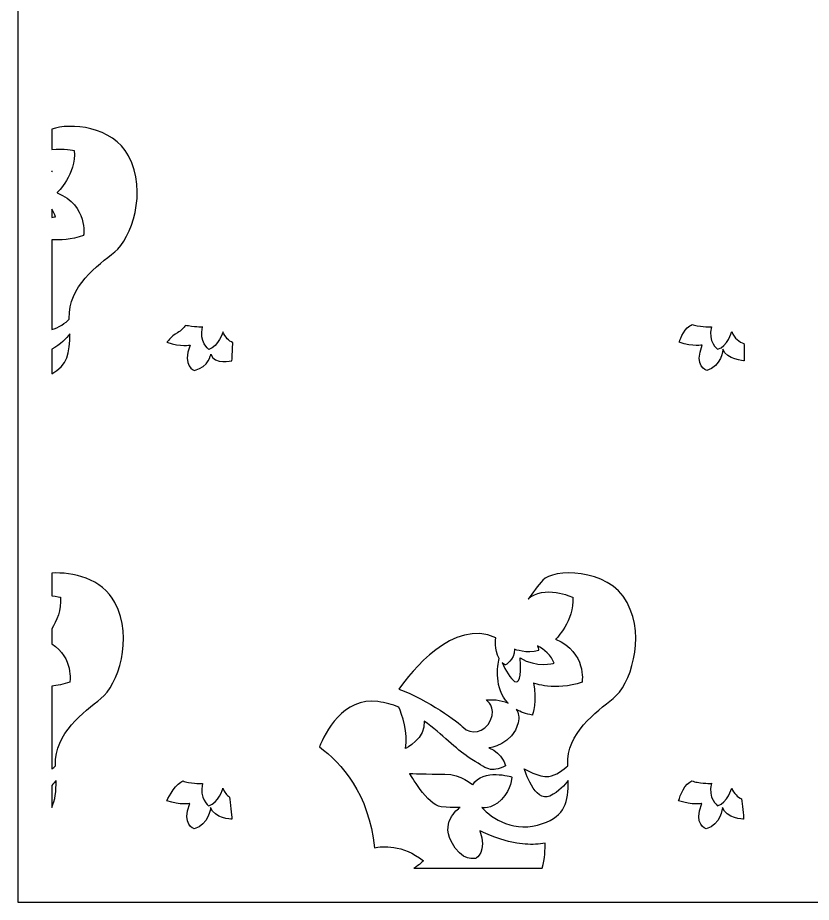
# Model space of a CAD drawing. Header units: centimetres. Extents: x 17.84 to 26.35, y 0.15 to 9.
# Drawn here: x 17.84 to 21.812, y 0.149 to 4.575 of the extents above; entities that cross this region are included whole.
import ezdxf

# ---------------------------------------------------------------- set-up
doc = ezdxf.new("R2010")
doc.units = ezdxf.units.CM
doc.header["$MEASUREMENT"] = 0
doc.layers.add('layer 1', color=7, linetype='Continuous')

msp = doc.modelspace()

# ---------------------------------------------------------------- linework, layer by layer
at = {"layer": 'layer 1', "color": 250, "lineweight": 30}
for points, knots in [([(17.84025, 9.00077), (17.84025, 9.00077), (26.3514, 9.00077), (26.3514, 9.00077), (26.3514, 9.00077), (26.3514, 9.00077), (26.3514, 0.14917), (26.3514, 0.14917), (26.3514, 0.14917), (26.3514, 0.14917), (17.84025, 0.14917), (17.84025, 0.14917), (17.84025, 0.14917), (17.84025, 0.14917), (17.84025, 9.00077), (17.84025, 9.00077)], [0, 0, 0, 0, 0.2, 0.2, 0.2, 0.2, 0.4, 0.4, 0.4, 0.4, 0.6, 0.6, 0.6, 0.6, 1, 1, 1, 1]), ([(18.01047, 3.46401), (18.05278, 3.46074), (18.10831, 3.46364), (18.1701, 3.48507), (18.1701, 3.48507), (18.1701, 3.48507), (18.19458, 3.6335), (18.0375, 3.69947), (18.0375, 3.69947), (18.0375, 3.69947), (18.13338, 3.79224), (18.12318, 3.90974), (18.12318, 3.90974), (18.12318, 3.90974), (18.0695, 3.92308), (18.01047, 3.91592), (18.01047, 3.91592), (18.01047, 3.91592), (18.01047, 4.01764), (18.01047, 4.01764), (18.01047, 4.01764), (18.10232, 4.04938), (18.31472, 4.03445), (18.39552, 3.88311), (18.39552, 3.88311), (18.49106, 3.70413), (18.40986, 3.47022), (18.32588, 3.40303), (18.32588, 3.40303), (18.2419, 3.33585), (18.09143, 3.22976), (18.09843, 3.07064), (18.09843, 3.07064), (18.0985, 3.06911), (18.09856, 3.06761), (18.09863, 3.06609), (18.09863, 3.06609), (18.08112, 3.05071), (18.04414, 3.02123), (18.01047, 3.01419), (18.01047, 3.01419), (18.01047, 3.01419), (18.01047, 3.46401), (18.01047, 3.46401)], [0, 0, 0, 0, 0.0833333, 0.0833333, 0.0833333, 0.0833333, 0.1666667, 0.1666667, 0.1666667, 0.1666667, 0.25, 0.25, 0.25, 0.25, 0.3333333, 0.3333333, 0.3333333, 0.3333333, 0.4166667, 0.4166667, 0.4166667, 0.4166667, 0.5, 0.5, 0.5, 0.5, 0.5833333, 0.5833333, 0.5833333, 0.5833333, 0.6666667, 0.6666667, 0.6666667, 0.6666667, 0.75, 0.75, 0.75, 0.75, 0.8333333, 0.8333333, 0.8333333, 0.8333333, 1, 1, 1, 1]), ([(18.01047, 3.80774), (18.0115, 3.80777), (18.0125, 3.80781), (18.01347, 3.80788), (18.01347, 3.80788), (18.01347, 3.80788), (18.01241, 3.80637), (18.01047, 3.80371), (18.01047, 3.80371), (18.01047, 3.80371), (18.01047, 3.80774), (18.01047, 3.80774)], [0, 0, 0, 0, 0.25, 0.25, 0.25, 0.25, 0.5, 0.5, 0.5, 0.5, 1, 1, 1, 1]), ([(18.01047, 3.61755), (18.01909, 3.60511), (18.026, 3.59222), (18.0298, 3.57942), (18.0298, 3.57942), (18.0298, 3.57942), (18.02259, 3.57761), (18.01047, 3.57611), (18.01047, 3.57611), (18.01047, 3.57611), (18.01047, 3.61755), (18.01047, 3.61755)], [0, 0, 0, 0, 0.25, 0.25, 0.25, 0.25, 0.5, 0.5, 0.5, 0.5, 1, 1, 1, 1]), ([(18.9169, 2.94882), (18.91605, 2.9283), (18.91398, 2.87915), (18.91292, 2.85873), (18.91292, 2.85873), (18.91292, 2.85873), (18.82444, 2.83715), (18.80674, 2.8908), (18.80674, 2.8908), (18.80674, 2.8908), (18.79857, 2.82846), (18.72507, 2.81058), (18.72507, 2.81058), (18.72507, 2.81058), (18.65973, 2.82984), (18.70329, 2.93713), (18.70329, 2.93713), (18.70329, 2.93713), (18.65837, 2.9275), (18.58759, 2.95089), (18.58759, 2.95089), (18.58759, 2.95089), (18.60528, 2.9784), (18.64067, 2.99903), (18.64067, 2.99903), (18.65802, 3.00915), (18.67139, 3.02358), (18.68052, 3.03567), (18.68052, 3.03567), (18.68492, 3.03447), (18.68971, 3.03341), (18.69493, 3.03258), (18.69493, 3.03258), (18.7392, 3.02552), (18.76574, 3.02761), (18.76574, 3.02761), (18.76574, 3.02761), (18.74577, 2.95241), (18.79659, 2.91573), (18.79659, 2.91573), (18.79659, 2.91573), (18.8456, 2.92857), (18.86737, 3.00377), (18.86737, 3.00377), (18.86737, 3.00377), (18.87846, 2.97495), (18.89819, 2.95837), (18.9169, 2.94882)], [0, 0, 0, 0, 0.0769231, 0.0769231, 0.0769231, 0.0769231, 0.1538462, 0.1538462, 0.1538462, 0.1538462, 0.2307692, 0.2307692, 0.2307692, 0.2307692, 0.3076923, 0.3076923, 0.3076923, 0.3076923, 0.3846154, 0.3846154, 0.3846154, 0.3846154, 0.4615385, 0.4615385, 0.4615385, 0.4615385, 0.5384615, 0.5384615, 0.5384615, 0.5384615, 0.6153846, 0.6153846, 0.6153846, 0.6153846, 0.6923077, 0.6923077, 0.6923077, 0.6923077, 0.7692308, 0.7692308, 0.7692308, 0.7692308, 0.8461538, 0.8461538, 0.8461538, 0.8461538, 1, 1, 1, 1]), ([(21.4753, 2.94428), (21.4537, 2.95255), (21.42771, 2.96951), (21.41432, 3.00431), (21.41432, 3.00431), (21.41432, 3.00431), (21.39254, 2.92911), (21.34353, 2.91627), (21.34353, 2.91627), (21.34353, 2.91627), (21.29272, 2.95296), (21.31268, 3.02815), (21.31268, 3.02815), (21.31268, 3.02815), (21.28615, 3.02606), (21.24187, 3.03313), (21.24187, 3.03313), (21.23163, 3.03476), (21.22301, 3.03724), (21.2158, 3.04008), (21.2158, 3.04008), (21.21243, 3.03805), (21.20863, 3.03579), (21.20436, 3.0333), (21.20436, 3.0333), (21.16897, 3.01267), (21.15127, 2.95089), (21.15127, 2.95089), (21.15127, 2.95089), (21.22205, 2.9275), (21.26697, 2.93713), (21.26697, 2.93713), (21.26697, 2.93713), (21.22342, 2.82984), (21.28875, 2.81058), (21.28875, 2.81058), (21.28875, 2.81058), (21.36226, 2.82846), (21.37043, 2.9165), (21.37043, 2.9165), (21.37043, 2.9165), (21.38812, 2.86285), (21.4766, 2.85873), (21.4766, 2.85873), (21.4766, 2.85873), (21.47768, 2.87944), (21.47603, 2.92588), (21.4753, 2.94428)], [0, 0, 0, 0, 0.0769231, 0.0769231, 0.0769231, 0.0769231, 0.1538462, 0.1538462, 0.1538462, 0.1538462, 0.2307692, 0.2307692, 0.2307692, 0.2307692, 0.3076923, 0.3076923, 0.3076923, 0.3076923, 0.3846154, 0.3846154, 0.3846154, 0.3846154, 0.4615385, 0.4615385, 0.4615385, 0.4615385, 0.5384615, 0.5384615, 0.5384615, 0.5384615, 0.6153846, 0.6153846, 0.6153846, 0.6153846, 0.6923077, 0.6923077, 0.6923077, 0.6923077, 0.7692308, 0.7692308, 0.7692308, 0.7692308, 0.8461538, 0.8461538, 0.8461538, 0.8461538, 1, 1, 1, 1]), ([(18.01047, 2.79371), (18.01047, 2.79371), (18.01047, 2.91639), (18.01047, 2.91639), (18.01047, 2.91639), (18.05505, 2.93869), (18.08466, 2.97156), (18.10104, 2.99387), (18.10104, 2.99387), (18.1022, 2.89688), (18.08911, 2.83503), (18.01047, 2.79371)], [0, 0, 0, 0, 0.25, 0.25, 0.25, 0.25, 0.5, 0.5, 0.5, 0.5, 1, 1, 1, 1]), ([(20.46587, 0.3194), (20.46587, 0.3194), (19.82332, 0.3194), (19.82332, 0.3194), (19.82332, 0.3194), (19.85319, 0.33672), (19.87104, 0.35692), (19.87104, 0.35692), (19.87104, 0.35692), (19.76693, 0.43991), (19.66282, 0.4295), (19.62667, 0.42245), (19.62667, 0.42245), (19.59818, 0.69296), (19.45978, 0.84586), (19.35066, 0.92692), (19.35066, 0.92692), (19.37851, 0.99618), (19.46876, 1.17725), (19.64365, 1.15315), (19.64365, 1.15315), (19.6806, 1.14806), (19.71514, 1.13845), (19.74753, 1.12571), (19.74753, 1.12571), (19.76245, 1.09041), (19.79762, 0.99544), (19.78089, 0.91844), (19.78089, 0.91844), (19.78089, 0.91844), (19.8851, 0.97011), (19.87496, 1.0552), (19.87496, 1.0552), (19.96565, 0.99098), (20.03588, 0.9134), (20.09573, 0.87596), (20.09573, 0.87596), (20.19864, 0.81159), (20.20354, 0.79673), (20.28195, 0.83139), (20.28195, 0.83139), (20.28195, 0.83139), (20.26999, 0.89355), (20.19871, 0.9218), (20.19871, 0.9218), (20.19871, 0.9218), (20.32124, 0.93858), (20.34573, 1.04644), (20.34573, 1.04644), (20.35225, 1.07514), (20.34724, 1.0972), (20.33553, 1.114), (20.33553, 1.114), (20.35729, 1.10144), (20.38385, 1.0916), (20.41623, 1.08567), (20.41623, 1.08567), (20.41623, 1.08567), (20.44071, 1.15989), (20.42235, 1.24647), (20.42235, 1.24647), (20.42235, 1.24647), (20.52843, 1.20318), (20.66511, 1.25059), (20.66511, 1.25059), (20.66511, 1.25059), (20.6896, 1.39902), (20.53251, 1.46499), (20.53251, 1.46499), (20.53251, 1.46499), (20.62839, 1.55776), (20.61819, 1.67526), (20.61819, 1.67526), (20.61819, 1.67526), (20.47021, 1.7415), (20.39545, 1.66617), (20.39545, 1.66617), (20.41757, 1.69704), (20.44547, 1.73463), (20.46873, 1.76167), (20.46873, 1.76167), (20.51534, 1.81583), (20.79499, 1.8276), (20.89053, 1.64863), (20.89053, 1.64863), (20.98608, 1.46965), (20.90488, 1.23574), (20.8209, 1.16855), (20.8209, 1.16855), (20.73691, 1.10137), (20.58645, 0.99529), (20.59345, 0.83616), (20.59345, 0.83616), (20.59352, 0.83463), (20.59358, 0.83313), (20.59364, 0.83161), (20.59364, 0.83161), (20.57488, 0.81512), (20.53372, 0.78242), (20.49826, 0.77855), (20.49826, 0.77855), (20.45058, 0.77334), (20.37584, 0.81631), (20.37584, 0.81631), (20.37584, 0.81631), (20.37584, 0.81631), (20.42867, 0.64442), (20.50341, 0.68088), (20.50341, 0.68088), (20.54915, 0.7032), (20.57943, 0.73673), (20.59605, 0.75939), (20.59605, 0.75939), (20.59738, 0.64849), (20.58011, 0.58352), (20.46747, 0.54266), (20.46747, 0.54266), (20.331, 0.49316), (20.21203, 0.56742), (20.16304, 0.62399), (20.16304, 0.62399), (20.16304, 0.62399), (20.20853, 0.60985), (20.26102, 0.66289), (20.26102, 0.66289), (20.31351, 0.71593), (20.31351, 0.77605), (20.31351, 0.77605), (20.31351, 0.77605), (20.31351, 0.77605), (20.17004, 0.82202), (20.11755, 0.73715), (20.11755, 0.73715), (20.11755, 0.73715), (20.06156, 0.79019), (19.97758, 0.79019), (19.97758, 0.79019), (19.8936, 0.79019), (19.80262, 0.79373), (19.80262, 0.79373), (19.80262, 0.79373), (19.80262, 0.79373), (19.8901, 0.6346), (19.96009, 0.62753), (19.96009, 0.62753), (20.03007, 0.62046), (20.05457, 0.62399), (20.05457, 0.62399), (20.05457, 0.62399), (20.05457, 0.62399), (19.95659, 0.56034), (20.00908, 0.45426), (20.00908, 0.45426), (20.06156, 0.34818), (20.13505, 0.3694), (20.13505, 0.3694), (20.13505, 0.3694), (20.13505, 0.3694), (20.19104, 0.40122), (20.15254, 0.5073), (20.15254, 0.5073), (20.15254, 0.5073), (20.26802, 0.44719), (20.37999, 0.44012), (20.37999, 0.44012), (20.41615, 0.43783), (20.44975, 0.43889), (20.48032, 0.44491), (20.48032, 0.44491), (20.48062, 0.41766), (20.47895, 0.3678), (20.46587, 0.3194)], [0, 0, 0, 0, 0.0227273, 0.0227273, 0.0227273, 0.0227273, 0.0454545, 0.0454545, 0.0454545, 0.0454545, 0.0681818, 0.0681818, 0.0681818, 0.0681818, 0.0909091, 0.0909091, 0.0909091, 0.0909091, 0.1136364, 0.1136364, 0.1136364, 0.1136364, 0.1363636, 0.1363636, 0.1363636, 0.1363636, 0.1590909, 0.1590909, 0.1590909, 0.1590909, 0.1818182, 0.1818182, 0.1818182, 0.1818182, 0.2045455, 0.2045455, 0.2045455, 0.2045455, 0.2272727, 0.2272727, 0.2272727, 0.2272727, 0.25, 0.25, 0.25, 0.25, 0.2727273, 0.2727273, 0.2727273, 0.2727273, 0.2954545, 0.2954545, 0.2954545, 0.2954545, 0.3181818, 0.3181818, 0.3181818, 0.3181818, 0.3409091, 0.3409091, 0.3409091, 0.3409091, 0.3636364, 0.3636364, 0.3636364, 0.3636364, 0.3863636, 0.3863636, 0.3863636, 0.3863636, 0.4090909, 0.4090909, 0.4090909, 0.4090909, 0.4318182, 0.4318182, 0.4318182, 0.4318182, 0.4545455, 0.4545455, 0.4545455, 0.4545455, 0.4772727, 0.4772727, 0.4772727, 0.4772727, 0.5, 0.5, 0.5, 0.5, 0.5227273, 0.5227273, 0.5227273, 0.5227273, 0.5454545, 0.5454545, 0.5454545, 0.5454545, 0.5681818, 0.5681818, 0.5681818, 0.5681818, 0.5909091, 0.5909091, 0.5909091, 0.5909091, 0.6136364, 0.6136364, 0.6136364, 0.6136364, 0.6363636, 0.6363636, 0.6363636, 0.6363636, 0.6590909, 0.6590909, 0.6590909, 0.6590909, 0.6818182, 0.6818182, 0.6818182, 0.6818182, 0.7045455, 0.7045455, 0.7045455, 0.7045455, 0.7272727, 0.7272727, 0.7272727, 0.7272727, 0.75, 0.75, 0.75, 0.75, 0.7727273, 0.7727273, 0.7727273, 0.7727273, 0.7954545, 0.7954545, 0.7954545, 0.7954545, 0.8181818, 0.8181818, 0.8181818, 0.8181818, 0.8409091, 0.8409091, 0.8409091, 0.8409091, 0.8636364, 0.8636364, 0.8636364, 0.8636364, 0.8863636, 0.8863636, 0.8863636, 0.8863636, 0.9090909, 0.9090909, 0.9090909, 0.9090909, 0.9318182, 0.9318182, 0.9318182, 0.9318182, 0.9545455, 0.9545455, 0.9545455, 0.9545455, 1, 1, 1, 1]), ([(18.01047, 0.81564), (18.01047, 0.81564), (18.01047, 1.23039), (18.01047, 1.23039), (18.01047, 1.23039), (18.0384, 1.23322), (18.06906, 1.23936), (18.10143, 1.25059), (18.10143, 1.25059), (18.10143, 1.25059), (18.12124, 1.37095), (18.01047, 1.44307), (18.01047, 1.44307), (18.01047, 1.44307), (18.01047, 1.51794), (18.01047, 1.51794), (18.01047, 1.51794), (18.03489, 1.55624), (18.05999, 1.61218), (18.05451, 1.67526), (18.05451, 1.67526), (18.05451, 1.67526), (18.03677, 1.67967), (18.01047, 1.68206), (18.01047, 1.68206), (18.01047, 1.68206), (18.01047, 1.79597), (18.01047, 1.79597), (18.01047, 1.79597), (18.11441, 1.80323), (18.26244, 1.76926), (18.32685, 1.64863), (18.32685, 1.64863), (18.42239, 1.46965), (18.34119, 1.23574), (18.25721, 1.16855), (18.25721, 1.16855), (18.17323, 1.10137), (18.02276, 0.99529), (18.02976, 0.83616), (18.02976, 0.83616), (18.02983, 0.83463), (18.02989, 0.83313), (18.02996, 0.83161), (18.02996, 0.83161), (18.0249, 0.82717), (18.01822, 0.82155), (18.01047, 0.81564)], [0, 0, 0, 0, 0.0769231, 0.0769231, 0.0769231, 0.0769231, 0.1538462, 0.1538462, 0.1538462, 0.1538462, 0.2307692, 0.2307692, 0.2307692, 0.2307692, 0.3076923, 0.3076923, 0.3076923, 0.3076923, 0.3846154, 0.3846154, 0.3846154, 0.3846154, 0.4615385, 0.4615385, 0.4615385, 0.4615385, 0.5384615, 0.5384615, 0.5384615, 0.5384615, 0.6153846, 0.6153846, 0.6153846, 0.6153846, 0.6923077, 0.6923077, 0.6923077, 0.6923077, 0.7692308, 0.7692308, 0.7692308, 0.7692308, 0.8461538, 0.8461538, 0.8461538, 0.8461538, 1, 1, 1, 1]), ([(20.24948, 1.36834), (20.24155, 1.33134), (20.22499, 1.21922), (20.29456, 1.14601), (20.29456, 1.14601), (20.25701, 1.16305), (20.20971, 1.16496), (20.18652, 1.16136), (20.18652, 1.16136), (20.18652, 1.16136), (20.23726, 1.12423), (20.20751, 1.06058), (20.20751, 1.06058), (20.17777, 0.99693), (20.10487, 0.98634), (20.07163, 1.02347), (20.07163, 1.02347), (20.04693, 1.05105), (19.89332, 1.16162), (19.74813, 1.2157), (19.74813, 1.2157), (19.80762, 1.29979), (20.02066, 1.57079), (20.23369, 1.47278), (20.23369, 1.47278), (20.23369, 1.47278), (20.22374, 1.41246), (20.24948, 1.36834)], [0, 0, 0, 0, 0.125, 0.125, 0.125, 0.125, 0.25, 0.25, 0.25, 0.25, 0.375, 0.375, 0.375, 0.375, 0.5, 0.5, 0.5, 0.5, 0.625, 0.625, 0.625, 0.625, 0.75, 0.75, 0.75, 0.75, 1, 1, 1, 1]), ([(20.4428, 1.4322), (20.47255, 1.41441), (20.51326, 1.38387), (20.52481, 1.34494), (20.52481, 1.34494), (20.52481, 1.34494), (20.43438, 1.3221), (20.35526, 1.3716), (20.35526, 1.3716), (20.36952, 1.16381), (20.2975, 1.27361), (20.26465, 1.34884), (20.26465, 1.34884), (20.26931, 1.34433), (20.2746, 1.34025), (20.28061, 1.33672), (20.28061, 1.33672), (20.28061, 1.33672), (20.32753, 1.35939), (20.32753, 1.41506), (20.32753, 1.41506), (20.32753, 1.41506), (20.38873, 1.39032), (20.44789, 1.40887), (20.44789, 1.40887), (20.44789, 1.40887), (20.44736, 1.41887), (20.4428, 1.4322)], [0, 0, 0, 0, 0.125, 0.125, 0.125, 0.125, 0.25, 0.25, 0.25, 0.25, 0.375, 0.375, 0.375, 0.375, 0.5, 0.5, 0.5, 0.5, 0.625, 0.625, 0.625, 0.625, 0.75, 0.75, 0.75, 0.75, 1, 1, 1, 1]), ([(18.01047, 0.62413), (18.01047, 0.62413), (18.01047, 0.73324), (18.01047, 0.73324), (18.01047, 0.73324), (18.01941, 0.74264), (18.02669, 0.75165), (18.03237, 0.75939), (18.03237, 0.75939), (18.03304, 0.7036), (18.02899, 0.65945), (18.01047, 0.62413)], [0, 0, 0, 0, 0.25, 0.25, 0.25, 0.25, 0.5, 0.5, 0.5, 0.5, 1, 1, 1, 1]), ([(18.90001, 0.67579), (18.8871, 0.68576), (18.87513, 0.69992), (18.86737, 0.72006), (18.86737, 0.72006), (18.86737, 0.72006), (18.8456, 0.64487), (18.79659, 0.63203), (18.79659, 0.63203), (18.79659, 0.63203), (18.74577, 0.66871), (18.76574, 0.74391), (18.76574, 0.74391), (18.76574, 0.74391), (18.7392, 0.74182), (18.69493, 0.74888), (18.69493, 0.74888), (18.68415, 0.7506), (18.67516, 0.75326), (18.66774, 0.75629), (18.66774, 0.75629), (18.66449, 0.75434), (18.66087, 0.75219), (18.65681, 0.74982), (18.65681, 0.74982), (18.62142, 0.72919), (18.58633, 0.65718), (18.58633, 0.65718), (18.58633, 0.65718), (18.65711, 0.6338), (18.70203, 0.64343), (18.70203, 0.64343), (18.70203, 0.64343), (18.65847, 0.53613), (18.72381, 0.51688), (18.72381, 0.51688), (18.72381, 0.51688), (18.79732, 0.53476), (18.80548, 0.62279), (18.80548, 0.62279), (18.80548, 0.62279), (18.82318, 0.56915), (18.91166, 0.56502), (18.91166, 0.56502), (18.91166, 0.56502), (18.91271, 0.58521), (18.90402, 0.64817), (18.90001, 0.67579)], [0, 0, 0, 0, 0.0769231, 0.0769231, 0.0769231, 0.0769231, 0.1538462, 0.1538462, 0.1538462, 0.1538462, 0.2307692, 0.2307692, 0.2307692, 0.2307692, 0.3076923, 0.3076923, 0.3076923, 0.3076923, 0.3846154, 0.3846154, 0.3846154, 0.3846154, 0.4615385, 0.4615385, 0.4615385, 0.4615385, 0.5384615, 0.5384615, 0.5384615, 0.5384615, 0.6153846, 0.6153846, 0.6153846, 0.6153846, 0.6923077, 0.6923077, 0.6923077, 0.6923077, 0.7692308, 0.7692308, 0.7692308, 0.7692308, 0.8461538, 0.8461538, 0.8461538, 0.8461538, 1, 1, 1, 1]), ([(21.46248, 0.66638), (21.44418, 0.67603), (21.42514, 0.6925), (21.41432, 0.72061), (21.41432, 0.72061), (21.41432, 0.72061), (21.39254, 0.64541), (21.34353, 0.63257), (21.34353, 0.63257), (21.34353, 0.63257), (21.29272, 0.66926), (21.31268, 0.74445), (21.31268, 0.74445), (21.31268, 0.74445), (21.28615, 0.74236), (21.24187, 0.74943), (21.24187, 0.74943), (21.23109, 0.75115), (21.22211, 0.7538), (21.21468, 0.75683), (21.21468, 0.75683), (21.21144, 0.75488), (21.20781, 0.75273), (21.20375, 0.75037), (21.20375, 0.75037), (21.16836, 0.72973), (21.14849, 0.65718), (21.14849, 0.65718), (21.14849, 0.65718), (21.21927, 0.6338), (21.26419, 0.64343), (21.26419, 0.64343), (21.26419, 0.64343), (21.22063, 0.53613), (21.28597, 0.51688), (21.28597, 0.51688), (21.28597, 0.51688), (21.35948, 0.53476), (21.36764, 0.62279), (21.36764, 0.62279), (21.36764, 0.62279), (21.38534, 0.56915), (21.47382, 0.56502), (21.47382, 0.56502), (21.47382, 0.56502), (21.47484, 0.5847), (21.46661, 0.64016), (21.46248, 0.66638)], [0, 0, 0, 0, 0.0769231, 0.0769231, 0.0769231, 0.0769231, 0.1538462, 0.1538462, 0.1538462, 0.1538462, 0.2307692, 0.2307692, 0.2307692, 0.2307692, 0.3076923, 0.3076923, 0.3076923, 0.3076923, 0.3846154, 0.3846154, 0.3846154, 0.3846154, 0.4615385, 0.4615385, 0.4615385, 0.4615385, 0.5384615, 0.5384615, 0.5384615, 0.5384615, 0.6153846, 0.6153846, 0.6153846, 0.6153846, 0.6923077, 0.6923077, 0.6923077, 0.6923077, 0.7692308, 0.7692308, 0.7692308, 0.7692308, 0.8461538, 0.8461538, 0.8461538, 0.8461538, 1, 1, 1, 1])]:
    msp.add_open_spline(points, degree=3, knots=knots, dxfattribs=at)

doc.saveas('drawing.dxf')
